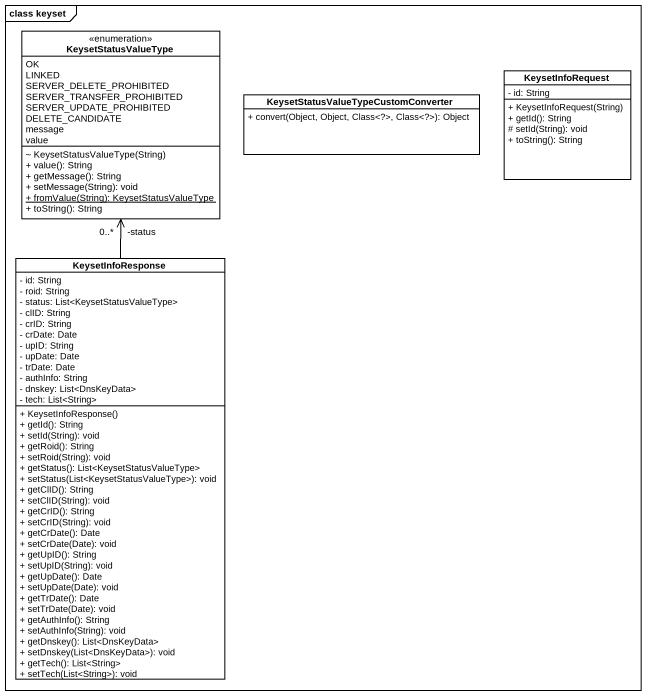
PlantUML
@startuml
mainframe class keyset
hide circle
hide empty members
skinparam classAttributeIconSize 0
enum KeysetStatusValueType {
  OK
  LINKED
  SERVER_DELETE_PROHIBITED
  SERVER_TRANSFER_PROHIBITED
  SERVER_UPDATE_PROHIBITED
  DELETE_CANDIDATE
  message
  value
  ~ KeysetStatusValueType(String)
  + value(): String
  + getMessage(): String
  + setMessage(String): void
  {static} + fromValue(String): KeysetStatusValueType
  + toString(): String
}
class "KeysetStatusValueTypeCustomConverter" as KeysetStatusValueTypeCustomC {
  + convert(Object, Object, Class<?>, Class<?>): Object
}
class KeysetInfoRequest {
  - id: String
  + KeysetInfoRequest(String)
  + getId(): String
  # setId(String): void
  + toString(): String
}
class KeysetInfoResponse {
  - id: String
  - roid: String
  - status: List<KeysetStatusValueType>
  - clID: String
  - crID: String
  - crDate: Date
  - upID: String
  - upDate: Date
  - trDate: Date
  - authInfo: String
  - dnskey: List<DnsKeyData>
  - tech: List<String>
  + KeysetInfoResponse()
  + getId(): String
  + setId(String): void
  + getRoid(): String
  + setRoid(String): void
  + getStatus(): List<KeysetStatusValueType>
  + setStatus(List<KeysetStatusValueType>): void
  + getClID(): String
  + setClID(String): void
  + getCrID(): String
  + setCrID(String): void
  + getCrDate(): Date
  + setCrDate(Date): void
  + getUpID(): String
  + setUpID(String): void
  + getUpDate(): Date
  + setUpDate(Date): void
  + getTrDate(): Date
  + setTrDate(Date): void
  + getAuthInfo(): String
  + setAuthInfo(String): void
  + getDnskey(): List<DnsKeyData>
  + setDnskey(List<DnsKeyData>): void
  + getTech(): List<String>
  + setTech(List<String>): void
}
KeysetInfoResponse -up-> "-status\n0..*" KeysetStatusValueType
@enduml
